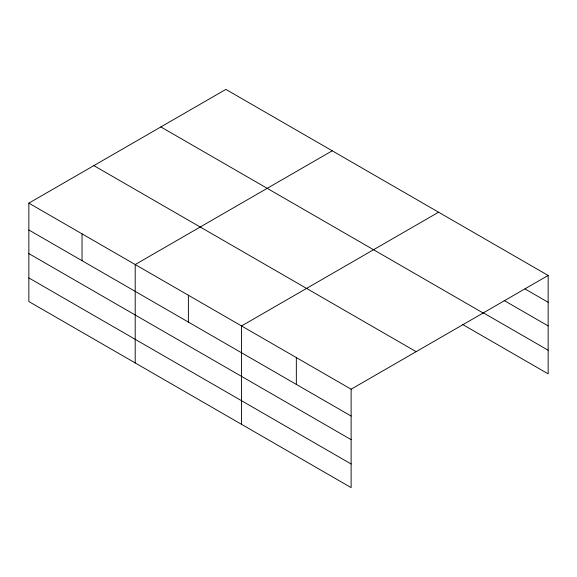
<?xml version="1.0" encoding="UTF-8"?>
<svg xmlns="http://www.w3.org/2000/svg" width="577" height="577" viewBox="0 0 577 577"><rect width="100%" height="100%" fill="white"/><g stroke="black" fill="none" stroke-linecap="round" stroke-linejoin="round"><path stroke-width="0.87" d="M28.85 203.147L351.126 389.208L351.126 487.601L28.85 301.54L28.85 203.147L225.874 89.399L548.15 275.46L548.15 373.853L462.494 324.404M332.222 150.799L135.206 264.547L135.206 362.94M438.578 212.199L241.554 325.947L241.554 424.34M351.126 389.208L548.15 275.46M524.998 288.933L548.15 302.298M504.168 300.516L548.15 325.911M482.56 312.373L548.15 350.239M160.853 126.933L483.137 313.001M93.863 165.606L416.147 351.674M28.85 229.978L351.126 416.046M28.85 253.591L351.126 439.66M28.85 277.926L351.126 463.987M296.34 357.581L296.34 384.412M188.376 295.251L188.376 322.081M82.028 233.844L82.028 260.681"/></g></svg>
